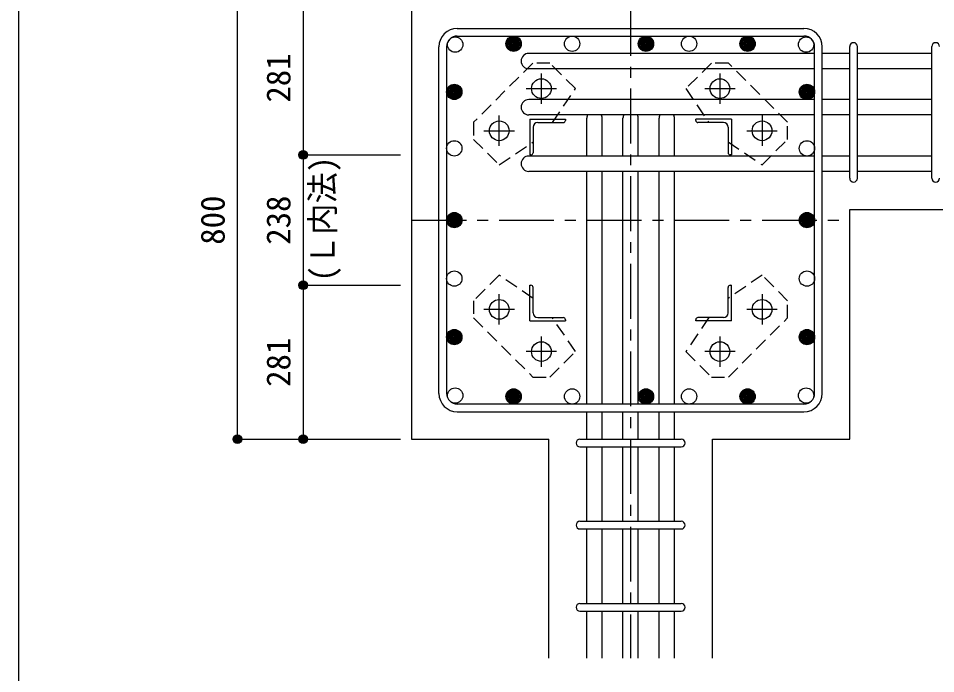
# Model space of a CAD drawing. Units: millimetres, scale not verified. Extents: x -3982 to 3969, y -2797 to 2801.
# Drawn here: x -3982 to -2307, y 966 to 2162 of the extents above; entities that cross this region are included whole.
import ezdxf
from ezdxf.enums import TextEntityAlignment as Align

# ---------------------------------------------------------------- set-up
doc = ezdxf.new("R2010")
doc.units = ezdxf.units.MM
doc.header["$LTSCALE"] = 20
doc.header["$PDMODE"] = 32
doc.header["$PDSIZE"] = 10
doc.linetypes.add('CHAIN1', pattern=[8, 5, -1, 1, -1])
doc.linetypes.add('DASHED1', pattern=[1.8, 1.2, -0.6])
for name, color, linetype in [('6-1_躯体線', 2, 'Continuous'), ('6-2_A.Bolt_', 4, 'Continuous'), ('6-3_柱型主筋', 4, 'Continuous'), ('6-4_フープ', 7, 'Continuous'), ('6-5_梁主筋', 7, 'Continuous'), ('6-6_S.T.P.', 7, 'Continuous'), ('6-9_プレート', 4, 'DASHED1'), ('6-D_寸法', 4, 'Continuous'), ('F-0_枠', 6, 'Continuous')]:
    doc.layers.add(name, color=color, linetype=linetype)
doc.styles.add('ＭＳ ゴシック', font='')
doc.styles.get('ＭＳ ゴシック').set_extended_font_data('MS Gothic')

msp = doc.modelspace()

# ---------------------------------------------------------------- linework, layer by layer
at = {"layer": '6-1_躯体線'}
for p, q in [((-3263.87, 2194.12), (-3263.87, 1394.12)), ((-2463.87, 1813.62), (-2063.87, 1813.62)), ((-2463.87, 1394.12), (-2463.87, 1813.62)), ((-3263.87, 1394.12), (-3013.37, 1394.12)), ((-3013.37, 994.12), (-3013.37, 1394.12)), ((-2714.37, 994.12), (-2714.37, 1394.12)), ((-2714.37, 1394.12), (-2463.87, 1394.12))]:
    msp.add_line(p, q, dxfattribs=at)
at = {"layer": '6-2_A.Bolt_', "linetype": 'CHAIN1'}
for p, q in [((-3026.87, 2006.42), (-3026.87, 2061.92)), ((-2700.87, 2061.92), (-2700.87, 2006.42)), ((-3054.67, 2034.12), (-2999.17, 2034.12)), ((-2728.57, 2034.12), (-2673.07, 2034.12)), ((-3103.87, 1929.42), (-3103.87, 1984.92)), ((-2623.87, 1984.92), (-2623.87, 1929.42)), ((-3131.67, 1957.12), (-3076.17, 1957.12)), ((-2651.57, 1957.12), (-2596.07, 1957.12)), ((-3103.87, 1603.32), (-3103.87, 1658.82)), ((-2623.87, 1658.82), (-2623.87, 1603.32)), ((-3076.17, 1631.12), (-3131.67, 1631.12)), ((-2596.07, 1631.12), (-2651.57, 1631.12)), ((-3026.87, 1526.32), (-3026.87, 1581.82)), ((-2700.87, 1581.82), (-2700.87, 1526.32)), ((-2999.17, 1554.12), (-3054.67, 1554.12)), ((-2673.07, 1554.12), (-2728.57, 1554.12))]:
    msp.add_line(p, q, dxfattribs=at)
at = {"layer": '6-2_A.Bolt_'}
for p, q in [((-3047.87, 1978.12), (-2982.87, 1978.12)), ((-3047.87, 1978.12), (-3047.87, 1913.12)), ((-2982.87, 1978.12), (-2982.87, 1976.12)), ((-2679.87, 1978.12), (-2744.87, 1978.12)), ((-2744.87, 1976.12), (-2744.87, 1978.12)), ((-2679.87, 1978.12), (-2679.87, 1913.12)), ((-3041.87, 1963.62), (-3041.87, 1917.12)), ((-3033.37, 1972.12), (-2986.87, 1972.12)), ((-2694.37, 1972.12), (-2740.87, 1972.12)), ((-2685.87, 1963.62), (-2685.87, 1917.12)), ((-3045.87, 1913.12), (-3047.87, 1913.12)), ((-2679.87, 1913.12), (-2681.87, 1913.12)), ((-3047.87, 1675.12), (-3045.87, 1675.12)), ((-3047.87, 1610.12), (-3047.87, 1675.12)), ((-2681.87, 1675.12), (-2679.87, 1675.12)), ((-2679.87, 1610.12), (-2679.87, 1675.12)), ((-3041.87, 1624.62), (-3041.87, 1671.12)), ((-2685.87, 1624.62), (-2685.87, 1671.12)), ((-3047.87, 1610.12), (-2982.87, 1610.12)), ((-3033.37, 1616.12), (-2986.87, 1616.12)), ((-2982.87, 1612.12), (-2982.87, 1610.12)), ((-2744.87, 1610.12), (-2744.87, 1612.12)), ((-2679.87, 1610.12), (-2744.87, 1610.12)), ((-2694.37, 1616.12), (-2740.87, 1616.12))]:
    msp.add_line(p, q, dxfattribs=at)
at = {"layer": '6-2_A.Bolt_', "color": 3}
for centre in [(-3026.87, 2034.12), (-2700.87, 2034.12), (-3103.87, 1957.12), (-2623.87, 1957.12), (-3103.87, 1631.12), (-2623.87, 1631.12), (-3026.87, 1554.12), (-2700.87, 1554.12)]:
    msp.add_circle(centre, 18, dxfattribs=at)
at = {"layer": '6-2_A.Bolt_'}
for centre, radius, start, end in [((-3033.37, 1963.62), 8.5, 90, 180), ((-2986.87, 1976.12), 4, 270, 0), ((-2740.87, 1976.12), 4, 180, 270), ((-2694.37, 1963.62), 8.5, 0, 90), ((-3045.87, 1917.12), 4, 270, 0), ((-2681.87, 1917.12), 4, 180, 270), ((-3045.87, 1671.12), 4, 0, 90), ((-2681.87, 1671.12), 4, 90, 180), ((-3033.37, 1624.62), 8.5, 180, 270), ((-2986.87, 1612.12), 4, 0, 90), ((-2740.87, 1612.12), 4, 90, 180), ((-2694.37, 1624.62), 8.5, 270, 0)]:
    msp.add_arc(centre, radius, start, end, dxfattribs=at)
at = {"layer": '6-3_柱型主筋', "color": 3}
for centre in [(-3184.26, 2114.51), (-3077.47, 2116.12), (-3077.47, 2116.12), (-2970.67, 2116.12), (-2835.87, 2116.12), (-2835.87, 2116.12), (-2757.07, 2116.12), (-2650.27, 2116.12), (-2650.27, 2116.12), (-2543.48, 2114.51), (-3185.87, 2028.12), (-3185.87, 2028.12), (-2541.87, 2028.12), (-2541.87, 2028.12), (-3185.87, 1925.12), (-2541.87, 1925.12), (-3185.87, 1794.12), (-3185.87, 1794.12), (-2541.87, 1794.12), (-2541.87, 1794.12), (-3185.87, 1687.32), (-2541.87, 1687.32), (-3185.87, 1580.52), (-3185.87, 1580.52), (-2541.87, 1580.52), (-3184.26, 1473.74), (-3077.47, 1472.12), (-3077.47, 1472.12), (-2970.67, 1472.12), (-2835.87, 1472.12), (-2835.87, 1472.12), (-2757.07, 1472.12), (-2650.27, 1472.12), (-2650.27, 1472.12), (-2543.48, 1473.74)]:
    msp.add_circle(centre, 14, dxfattribs=at)
at = {"layer": '6-3_柱型主筋'}
for centre, radius in [((-3077.47, 2116.12), 14), ((-3077.47, 2116.12), 12.6), ((-3077.47, 2116.12), 11.2), ((-2835.87, 2116.12), 14), ((-2835.87, 2116.12), 12.6), ((-2835.87, 2116.12), 11.2), ((-2650.27, 2116.12), 14), ((-2650.27, 2116.12), 12.6), ((-2650.27, 2116.12), 11.2), ((-3077.47, 2116.12), 9.8), ((-3077.47, 2116.12), 8.4), ((-3077.47, 2116.12), 7), ((-3077.47, 2116.12), 5.6), ((-3077.47, 2116.12), 4.2), ((-3077.47, 2116.12), 2.8), ((-3077.47, 2116.12), 1.4), ((-2835.87, 2116.12), 9.8), ((-2835.87, 2116.12), 8.4), ((-2835.87, 2116.12), 7), ((-2835.87, 2116.12), 5.6), ((-2835.87, 2116.12), 4.2), ((-2835.87, 2116.12), 2.8), ((-2835.87, 2116.12), 1.4), ((-2650.27, 2116.12), 9.8), ((-2650.27, 2116.12), 8.4), ((-2650.27, 2116.12), 7), ((-2650.27, 2116.12), 5.6), ((-2650.27, 2116.12), 4.2), ((-2650.27, 2116.12), 2.8), ((-2650.27, 2116.12), 1.4), ((-3185.87, 2028.12), 14), ((-3185.87, 2028.12), 12.6), ((-3185.87, 2028.12), 11.2), ((-3185.87, 2028.12), 9.8), ((-3185.87, 2028.12), 8.4), ((-3185.87, 2028.12), 7), ((-3185.87, 2028.12), 5.6), ((-3185.87, 2028.12), 4.2), ((-3185.87, 2028.12), 2.8), ((-3185.87, 2028.12), 1.4), ((-2541.87, 2028.12), 14), ((-2541.87, 2028.12), 12.6), ((-2541.87, 2028.12), 11.2), ((-2541.87, 2028.12), 9.8), ((-2541.87, 2028.12), 8.4), ((-2541.87, 2028.12), 7), ((-2541.87, 2028.12), 5.6), ((-2541.87, 2028.12), 4.2), ((-2541.87, 2028.12), 2.8), ((-2541.87, 2028.12), 1.4), ((-3185.87, 1794.12), 14), ((-3185.87, 1794.12), 12.6), ((-3185.87, 1794.12), 11.2), ((-3185.87, 1794.12), 9.8), ((-3185.87, 1794.12), 8.4), ((-3185.87, 1794.12), 7), ((-3185.87, 1794.12), 5.6), ((-3185.87, 1794.12), 4.2), ((-3185.87, 1794.12), 2.8), ((-3185.87, 1794.12), 1.4), ((-2541.87, 1794.12), 14), ((-2541.87, 1794.12), 12.6), ((-2541.87, 1794.12), 11.2), ((-2541.87, 1794.12), 9.8), ((-2541.87, 1794.12), 8.4), ((-2541.87, 1794.12), 7), ((-2541.87, 1794.12), 5.6), ((-2541.87, 1794.12), 4.2), ((-2541.87, 1794.12), 2.8), ((-2541.87, 1794.12), 1.4), ((-3185.87, 1580.52), 14), ((-3185.87, 1580.52), 12.6), ((-3185.87, 1580.52), 11.2), ((-2541.87, 1580.52), 14), ((-2541.87, 1580.52), 12.6), ((-2541.87, 1580.52), 11.2), ((-3185.87, 1580.52), 9.8), ((-3185.87, 1580.52), 8.4), ((-3185.87, 1580.52), 7), ((-3185.87, 1580.52), 5.6), ((-3185.87, 1580.52), 4.2), ((-3185.87, 1580.52), 2.8), ((-3185.87, 1580.52), 1.4), ((-2541.87, 1580.52), 9.8), ((-2541.87, 1580.52), 8.4), ((-2541.87, 1580.52), 7), ((-2541.87, 1580.52), 5.6), ((-2541.87, 1580.52), 4.2), ((-2541.87, 1580.52), 2.8), ((-2541.87, 1580.52), 1.4), ((-3077.47, 1472.12), 14), ((-3077.47, 1472.12), 12.6), ((-3077.47, 1472.12), 11.2), ((-3077.47, 1472.12), 9.8), ((-3077.47, 1472.12), 8.4), ((-3077.47, 1472.12), 7), ((-3077.47, 1472.12), 5.6), ((-3077.47, 1472.12), 4.2), ((-3077.47, 1472.12), 2.8), ((-2835.87, 1472.12), 14), ((-2835.87, 1472.12), 12.6), ((-2835.87, 1472.12), 11.2), ((-2835.87, 1472.12), 9.8), ((-2835.87, 1472.12), 8.4), ((-2835.87, 1472.12), 7), ((-2835.87, 1472.12), 5.6), ((-2835.87, 1472.12), 4.2), ((-2835.87, 1472.12), 2.8), ((-2650.27, 1472.12), 14), ((-2650.27, 1472.12), 12.6), ((-2650.27, 1472.12), 11.2), ((-2650.27, 1472.12), 9.8), ((-2650.27, 1472.12), 8.4), ((-2650.27, 1472.12), 7), ((-2650.27, 1472.12), 5.6), ((-2650.27, 1472.12), 4.2), ((-2650.27, 1472.12), 2.8), ((-3077.47, 1472.12), 1.4), ((-2835.87, 1472.12), 1.4), ((-2650.27, 1472.12), 1.4)]:
    msp.add_circle(centre, radius, dxfattribs=at)
at = {"layer": '6-4_フープ'}
for p, q in [((-3180.37, 2144.12), (-2547.37, 2144.12)), ((-3180.37, 2130.12), (-2547.37, 2130.12)), ((-3213.87, 1477.62), (-3213.87, 2110.62)), ((-3199.87, 2110.62), (-3199.87, 1477.62)), ((-2527.87, 1477.62), (-2527.87, 2110.62)), ((-2513.87, 1477.62), (-2513.87, 2110.62)), ((-2547.37, 1458.12), (-3180.37, 1458.12)), ((-3180.37, 1444.12), (-2547.37, 1444.12))]:
    msp.add_line(p, q, dxfattribs=at)
for centre, radius, start, end in [((-3180.37, 2110.62), 33.5, 90, 180), ((-2547.37, 2110.62), 33.5, 0, 90), ((-3180.37, 2110.62), 19.5, 90, 180), ((-2547.37, 2110.62), 19.5, 0, 90), ((-3180.37, 1477.62), 33.5, 180, 270), ((-3180.37, 1477.62), 19.5, 180, 270), ((-2547.37, 1477.62), 33.5, 270, 0), ((-2547.37, 1477.62), 19.5, 270, 0)]:
    msp.add_arc(centre, radius, start, end, dxfattribs=at)
at = {"layer": '6-5_梁主筋'}
for p, q in [((-2527.87, 2098.51), (-3049.87, 2098.51)), ((-2463.87, 2098.51), (-2513.87, 2098.51)), ((-2313.87, 2098.51), (-2449.87, 2098.51)), ((-2527.87, 2070.51), (-3049.87, 2070.51)), ((-2463.87, 2070.51), (-2513.87, 2070.51)), ((-2313.87, 2070.51), (-2449.87, 2070.51)), ((-2527.87, 2014.12), (-3049.87, 2014.12)), ((-2463.87, 2014.12), (-2513.87, 2014.12)), ((-2313.87, 2014.12), (-2449.87, 2014.12)), ((-2527.87, 1986.12), (-3049.87, 1986.12)), ((-2943.87, 1911.12), (-2943.87, 1980.12)), ((-2915.87, 1911.12), (-2915.87, 1980.12)), ((-2877.87, 1911.12), (-2877.87, 1980.12)), ((-2849.87, 1911.12), (-2849.87, 1980.12)), ((-2811.87, 1911.12), (-2811.87, 1980.12)), ((-2783.87, 1911.12), (-2783.87, 1980.12)), ((-2463.87, 1986.12), (-2513.87, 1986.12)), ((-2313.87, 1986.12), (-2449.87, 1986.12)), ((-2527.87, 1911.12), (-3049.87, 1911.12)), ((-2463.87, 1911.12), (-2513.87, 1911.12)), ((-2313.87, 1911.12), (-2449.87, 1911.12)), ((-2527.87, 1883.12), (-3049.87, 1883.12)), ((-2943.87, 1458.12), (-2943.87, 1883.12)), ((-2915.87, 1458.12), (-2915.87, 1883.12)), ((-2877.87, 1458.12), (-2877.87, 1883.12)), ((-2849.87, 1458.12), (-2849.87, 1883.12)), ((-2811.87, 1458.12), (-2811.87, 1883.12)), ((-2783.87, 1458.12), (-2783.87, 1883.12)), ((-2463.87, 1883.12), (-2513.87, 1883.12)), ((-2313.87, 1883.12), (-2449.87, 1883.12)), ((-2943.87, 1394.12), (-2943.87, 1444.12)), ((-2915.87, 1394.12), (-2915.87, 1444.12)), ((-2877.87, 1394.12), (-2877.87, 1444.12)), ((-2849.87, 1394.12), (-2849.87, 1444.12)), ((-2811.87, 1394.12), (-2811.87, 1444.12)), ((-2783.87, 1394.12), (-2783.87, 1444.12)), ((-2943.87, 1244.12), (-2943.87, 1380.12)), ((-2915.87, 1244.12), (-2915.87, 1380.12)), ((-2877.87, 1244.12), (-2877.87, 1380.12)), ((-2849.87, 1244.12), (-2849.87, 1380.12)), ((-2811.87, 1244.12), (-2811.87, 1380.12)), ((-2783.87, 1244.12), (-2783.87, 1380.12)), ((-2943.87, 1094.12), (-2943.87, 1230.12)), ((-2915.87, 1094.12), (-2915.87, 1230.12)), ((-2877.87, 1094.12), (-2877.87, 1230.12)), ((-2849.87, 1094.12), (-2849.87, 1230.12)), ((-2811.87, 1094.12), (-2811.87, 1230.12)), ((-2783.87, 1094.12), (-2783.87, 1230.12)), ((-2943.87, 994.12), (-2943.87, 1080.12)), ((-2915.87, 994.12), (-2915.87, 1080.12)), ((-2877.87, 994.12), (-2877.87, 1080.12)), ((-2849.87, 994.12), (-2849.87, 1080.12)), ((-2811.87, 994.12), (-2811.87, 1080.12)), ((-2783.87, 994.12), (-2783.87, 1080.12))]:
    msp.add_line(p, q, dxfattribs=at)
for centre in [(-3049.87, 2084.51), (-3049.87, 2000.12), (-3049.87, 1897.12)]:
    msp.add_arc(centre, 14, 90, 270, dxfattribs=at)
at = {"layer": '6-5_梁主筋', "linetype": 'DASHED1'}
for centre, start, end in [((-2929.87, 1980.12), 154.62536, 180), ((-2929.87, 1980.12), 0, 25.37464), ((-2863.87, 1980.12), 154.62536, 180), ((-2863.87, 1980.12), 0, 25.37464), ((-2797.87, 1980.12), 154.62536, 180), ((-2797.87, 1980.12), 0, 25.37464)]:
    msp.add_arc(centre, 14, start, end, dxfattribs=at)
at = {"layer": '6-6_S.T.P.'}
for p, q in [((-2463.87, 1870.62), (-2463.87, 2111.01)), ((-2449.87, 1870.62), (-2449.87, 2111.01)), ((-2313.87, 1870.62), (-2313.87, 2111.01)), ((-2956.37, 1394.12), (-2771.37, 1394.12)), ((-2956.37, 1380.12), (-2771.37, 1380.12)), ((-2956.37, 1244.12), (-2771.37, 1244.12)), ((-2956.37, 1230.12), (-2771.37, 1230.12)), ((-2956.37, 1094.12), (-2771.37, 1094.12)), ((-2956.37, 1080.12), (-2771.37, 1080.12))]:
    msp.add_line(p, q, dxfattribs=at)
for centre, start, end in [((-2456.87, 2111.01), 0, 180), ((-2456.87, 2111.01), 0, 180), ((-2456.87, 2111.01), 0, 180), ((-2456.87, 2111.01), 0, 180), ((-2306.87, 2111.01), 0, 180), ((-2456.87, 1870.62), 180, 0), ((-2456.87, 1870.62), 180, 0), ((-2456.87, 1870.62), 180, 0), ((-2456.87, 1870.62), 180, 0), ((-2306.87, 1870.62), 180, 0), ((-2956.37, 1387.12), 90, 270), ((-2956.37, 1387.12), 90, 270), ((-2956.37, 1387.12), 90, 270), ((-2956.37, 1387.12), 90, 270), ((-2771.37, 1387.12), 270, 90), ((-2771.37, 1387.12), 270, 90), ((-2771.37, 1387.12), 270, 90), ((-2771.37, 1387.12), 270, 90), ((-2956.37, 1237.12), 90, 270), ((-2771.37, 1237.12), 270, 90), ((-2956.37, 1087.12), 90, 270), ((-2771.37, 1087.12), 270, 90)]:
    msp.add_arc(centre, 7, start, end, dxfattribs=at)
at = {"layer": '6-9_プレート'}
for points in [[(-3042.37, 2080.82), (-3150.57, 1972.62), (-3150.57, 1941.52), (-3103.87, 1894.82), (-3041.87, 1937.12)], [(-3006.77, 1972.12), (-2964.57, 2034.12), (-3011.27, 2080.82), (-3042.37, 2080.82)], [(-2577.17, 1972.62), (-2685.37, 2080.82), (-2716.47, 2080.82), (-2763.17, 2034.12), (-2720.87, 1972.12)], [(-2685.87, 1937.02), (-2623.87, 1894.82), (-2577.17, 1941.52), (-2577.17, 1972.62)], [(-3041.87, 1651.22), (-3103.87, 1693.42), (-3150.57, 1646.72), (-3150.57, 1615.62)], [(-2685.37, 1507.42), (-2577.17, 1615.62), (-2577.17, 1646.72), (-2623.87, 1693.42), (-2685.87, 1651.12)], [(-3150.57, 1615.62), (-3042.37, 1507.42), (-3011.27, 1507.42), (-2964.57, 1554.12), (-3006.87, 1616.12)], [(-2720.97, 1616.12), (-2763.17, 1554.12), (-2716.47, 1507.42), (-2685.37, 1507.42)]]:
    msp.add_lwpolyline(points, dxfattribs=at)
at = {"layer": '6-D_寸法'}
for p, q in [((-3581.89, 1394.12), (-3581.89, 2194.12)), ((-3461.89, 2194.12), (-3461.89, 1913.12)), ((-3461.89, 1913.12), (-3283.87, 1913.12)), ((-3461.89, 1913.12), (-3461.89, 1675.12)), ((-3461.89, 1675.12), (-3283.87, 1675.12)), ((-3581.89, 1394.12), (-3461.89, 1394.12)), ((-3461.89, 1394.12), (-3283.87, 1394.12)), ((-3461.89, 1394.12), (-3283.87, 1394.12)), ((-3461.89, 1394.12), (-3283.87, 1394.12)), ((-3461.89, 1394.12), (-3283.87, 1394.12)), ((-3461.89, 1394.12), (-3283.87, 1394.12)), ((-3461.89, 1394.12), (-3283.87, 1394.12)), ((-3461.89, 1394.12), (-3283.87, 1394.12))]:
    msp.add_line(p, q, dxfattribs=at)
at = {"layer": '6-D_寸法', "linetype": 'CHAIN1'}
for p, q in [((-2863.87, 2194.12), (-2863.87, 994.12)), ((-3263.87, 1794.12), (-2463.87, 1794.12))]:
    msp.add_line(p, q, dxfattribs=at)
at = {"layer": '6-D_寸法'}
for points in [[(-3461.89, 1675.12), (-3461.89, 1394.12), (-3283.87, 1394.12)], [(-3581.89, 1394.12), (-3461.89, 1394.12), (-3283.87, 1394.12)], [(-3581.89, 1394.12), (-3461.89, 1394.12), (-3283.87, 1394.12)]]:
    msp.add_lwpolyline(points, dxfattribs=at)
for centre, radius in [((-3461.89, 1913.12), 8), ((-3461.89, 1913.12), 7.2), ((-3461.89, 1913.12), 6.4), ((-3461.89, 1913.12), 5.6), ((-3461.89, 1913.12), 4.8), ((-3461.89, 1913.12), 4), ((-3461.89, 1913.12), 3.2), ((-3461.89, 1913.12), 2.4), ((-3461.89, 1913.12), 1.6), ((-3461.89, 1913.12), 0.8), ((-3461.89, 1675.12), 8), ((-3461.89, 1675.12), 7.2), ((-3461.89, 1675.12), 6.4), ((-3461.89, 1675.12), 5.6), ((-3461.89, 1675.12), 4.8), ((-3461.89, 1675.12), 4), ((-3461.89, 1675.12), 3.2), ((-3461.89, 1675.12), 2.4), ((-3461.89, 1675.12), 1.6), ((-3461.89, 1675.12), 0.8), ((-3581.89, 1394.12), 8), ((-3581.89, 1394.12), 7.2), ((-3581.89, 1394.12), 6.4), ((-3581.89, 1394.12), 5.6), ((-3581.89, 1394.12), 4.8), ((-3581.89, 1394.12), 4), ((-3581.89, 1394.12), 3.2), ((-3581.89, 1394.12), 2.4), ((-3581.89, 1394.12), 1.6), ((-3581.89, 1394.12), 0.8), ((-3461.89, 1394.12), 8), ((-3461.89, 1394.12), 7.2), ((-3461.89, 1394.12), 6.4), ((-3461.89, 1394.12), 5.6), ((-3461.89, 1394.12), 4.8), ((-3461.89, 1394.12), 4), ((-3461.89, 1394.12), 3.2), ((-3461.89, 1394.12), 2.4), ((-3461.89, 1394.12), 1.6), ((-3461.89, 1394.12), 0.8)]:
    msp.add_circle(centre, radius, dxfattribs=at)
at = {"layer": '6-D_寸法', "color": 7}
for p in [(-3461.89, 1913.12), (-3461.89, 1675.12), (-3581.89, 1394.12), (-3461.89, 1394.12)]:
    msp.add_point(p, dxfattribs=at)
at = {"layer": 'F-0_枠'}
msp.add_line((-3981.92, 2800.77), (-3981.92, -2796.83), dxfattribs=at)

# ---------------------------------------------------------------- texts
at = {"layer": '6-D_寸法', "style": 'ＭＳ ゴシック'}
for s, p in [('281', (-3471.89, 2008.62)), ('800', (-3591.89, 1749.12)), ('238', (-3471.89, 1749.12)), ('281', (-3471.89, 1489.62))]:
    msp.add_text(s, height=43.99, rotation=90, dxfattribs=at).set_placement(p, align=Align.BOTTOM_LEFT)
at = {"layer": '6-D_寸法', "style": 'ＭＳ ゴシック', "width": 0.95}
msp.add_text('(Ｌ内法)', height=43.99, rotation=90, dxfattribs=at).set_placement((-3391.41, 1682.02), align=Align.BOTTOM_LEFT)

doc.saveas('drawing.dxf')
